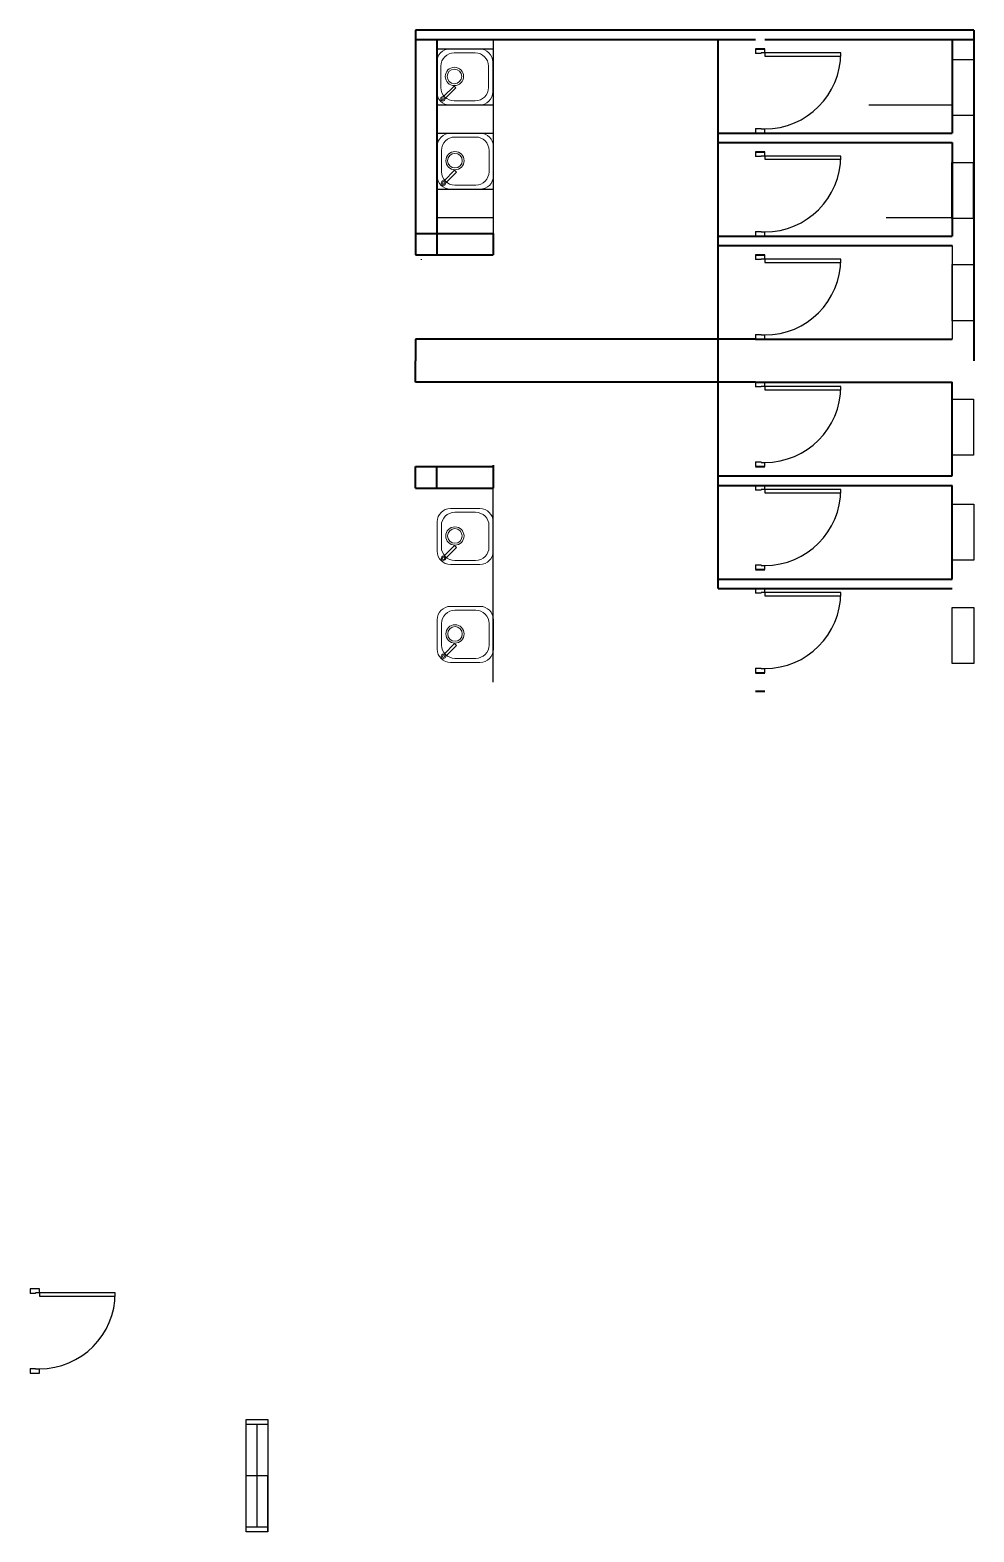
# Model space of a CAD drawing. Header units: metres. Extents: x -353 to 1688, y -477 to 135.
# Drawn here: x 277.97 to 288.04, y 118.23 to 134.27 of the extents above; entities that cross this region are included whole.
import ezdxf

# ---------------------------------------------------------------- set-up
doc = ezdxf.new("R2010")
doc.units = ezdxf.units.M
doc.header["$MEASUREMENT"] = 0
doc.layers.add('door space', color=1, linetype='Continuous')
doc.layers.add('WINDOW', color=10, linetype='Continuous')
doc.layers.add('WALL', color=2, linetype='Continuous', lineweight=40)

# ---------------------------------------------------------------- blocks, each defined once
blk = doc.blocks.new('A$C027E3DAA')
at = {"lineweight": 5}
for p, q in [((48, 356), (128, 276)), ((142, 290), (63, 369)), ((320, 420), (100, 420)), ((291, 388), (131, 388)), ((0, 100), (0, 320)), ((31, 132), (31, 288)), ((128, 276), (142, 290)), ((391, 132), (391, 288)), ((420, 100), (420, 320)), ((291, 32), (131, 32)), ((320, 0), (100, 0))]:
    blk.add_line(p, q, dxfattribs=at)
for centre, radius in [((47, 373), 16.5), ((47, 373), 8.24), ((214, 287), 68.5), ((214, 287), 54.8)]:
    blk.add_circle(centre, radius, dxfattribs=at)
for centre, start, end in [((100, 320), 90, 180), ((131, 288), 90, 180), ((291, 288), 0, 90), ((320, 320), 0, 90), ((131, 132), 180, 270), ((291, 132), 270, 0), ((100, 100), 180, 270), ((320, 100), 270, 0)]:
    blk.add_arc(centre, 100, start, end, dxfattribs=at)

msp = doc.modelspace()

# ---------------------------------------------------------------- linework, layer by layer
for p, q in [((285.80895, 134.26617), (287.80895, 134.26617)), ((282.30895, 134.06617), (282.90895, 134.06617)), ((282.90895, 134.16617), (282.90895, 132.09617)), ((282.30895, 133.46617), (282.90895, 133.46617)), ((286.91725, 133.46617), (287.80895, 133.46617)), ((282.30895, 133.16617), (282.90895, 133.16617)), ((285.80895, 133.16617), (287.80895, 133.16617)), ((282.30895, 132.56617), (282.90895, 132.56617)), ((282.30895, 132.26617), (282.90895, 132.26617)), ((287.10242, 132.26617), (287.80895, 132.26617)), ((287.80895, 131.96617), (287.80895, 130.96617)), ((282.90895, 127.30617), (282.90895, 129.37617))]:
    msp.add_line(p, q)
at = {"layer": 'door space'}
for p, q in [((285.70738, 134.26617), (285.70738, 134.26367)), ((285.70738, 134.26367), (285.70895, 134.26367)), ((285.80738, 134.26367), (285.80738, 134.26617)), ((285.70895, 134.06617), (285.70895, 134.01617)), ((285.80895, 134.06617), (285.70895, 134.06617)), ((285.80895, 134.02117), (285.80895, 134.06617)), ((285.76895, 134.01617), (285.70895, 134.01617)), ((285.80895, 134.02117), (285.76895, 134.02117)), ((285.76895, 134.01617), (285.76895, 134.02117)), ((286.61895, 134.02117), (285.80895, 134.02117)), ((285.80895, 134.02117), (285.80895, 133.98617)), ((285.80895, 133.98617), (286.61895, 133.98617)), ((285.70895, 133.21617), (285.70895, 133.16617)), ((285.70895, 133.21617), (285.76895, 133.21617)), ((285.70895, 133.16617), (285.80895, 133.16617)), ((285.76895, 133.21117), (285.76895, 133.21617)), ((285.76895, 133.21117), (285.80895, 133.21117)), ((285.80895, 133.16617), (285.80895, 133.21117)), ((285.70895, 132.96617), (285.70895, 132.91617)), ((285.80895, 132.96617), (285.70895, 132.96617)), ((285.76895, 132.91617), (285.70895, 132.91617)), ((285.80895, 132.92117), (285.76895, 132.92117)), ((285.76895, 132.91617), (285.76895, 132.92117)), ((285.80895, 132.92117), (285.80895, 132.96617)), ((286.61895, 132.92117), (285.80895, 132.92117)), ((285.80895, 132.92117), (285.80895, 132.88617)), ((285.80895, 132.88617), (286.61895, 132.88617)), ((285.70895, 132.11617), (285.70895, 132.06617)), ((285.70895, 132.11617), (285.76895, 132.11617)), ((285.76895, 132.11117), (285.76895, 132.11617)), ((285.76895, 132.11117), (285.80895, 132.11117)), ((285.80895, 132.06617), (285.80895, 132.11117)), ((285.70895, 132.06617), (285.80895, 132.06617)), ((282.13849, 131.81917), (282.13854, 131.81417)), ((285.70895, 131.86617), (285.70895, 131.81617)), ((285.80895, 131.86617), (285.70895, 131.86617)), ((285.76895, 131.81617), (285.70895, 131.81617)), ((285.80895, 131.82117), (285.76895, 131.82117)), ((285.76895, 131.81617), (285.76895, 131.82117)), ((285.80895, 131.82117), (285.80895, 131.86617)), ((286.61895, 131.82117), (285.80895, 131.82117)), ((285.80895, 131.82117), (285.80895, 131.78617)), ((285.80895, 131.78617), (286.61895, 131.78617)), ((285.70895, 131.01617), (285.70895, 130.96617)), ((285.70895, 131.01617), (285.76895, 131.01617)), ((285.76895, 131.01117), (285.76895, 131.01617)), ((285.76895, 131.01117), (285.80895, 131.01117)), ((285.80895, 130.96617), (285.80895, 131.01117)), ((285.70895, 130.96617), (285.80895, 130.96617)), ((285.70895, 130.50617), (285.70895, 130.45617)), ((285.80895, 130.50617), (285.70895, 130.50617)), ((285.80895, 130.46117), (285.80895, 130.50617)), ((285.76895, 130.45617), (285.70895, 130.45617)), ((285.80895, 130.46117), (285.76895, 130.46117)), ((285.76895, 130.45617), (285.76895, 130.46117)), ((286.61895, 130.46117), (285.80895, 130.46117)), ((285.80895, 130.46117), (285.80895, 130.42617)), ((285.80895, 130.42617), (286.61895, 130.42617)), ((285.70895, 129.65617), (285.70895, 129.60617)), ((285.70895, 129.65617), (285.76895, 129.65617)), ((285.70895, 129.60617), (285.80895, 129.60617)), ((285.76895, 129.65117), (285.76895, 129.65617)), ((285.76895, 129.65117), (285.80895, 129.65117)), ((285.80895, 129.60617), (285.80895, 129.65117)), ((285.70895, 129.40617), (285.70895, 129.35617)), ((285.80895, 129.40617), (285.70895, 129.40617)), ((285.80895, 129.36117), (285.80895, 129.40617)), ((285.76895, 129.35617), (285.70895, 129.35617)), ((285.80895, 129.36117), (285.76895, 129.36117)), ((285.76895, 129.35617), (285.76895, 129.36117)), ((286.61895, 129.36117), (285.80895, 129.36117)), ((285.80895, 129.36117), (285.80895, 129.32617)), ((285.80895, 129.32617), (286.61895, 129.32617)), ((285.70895, 128.55617), (285.70895, 128.50617)), ((285.70895, 128.55617), (285.76895, 128.55617)), ((285.70895, 128.50617), (285.80895, 128.50617)), ((285.76895, 128.55117), (285.76895, 128.55617)), ((285.76895, 128.55117), (285.80895, 128.55117)), ((285.80895, 128.50617), (285.80895, 128.55117)), ((285.70895, 128.30617), (285.70895, 128.25617)), ((285.80895, 128.30617), (285.70895, 128.30617)), ((285.76895, 128.25617), (285.70895, 128.25617)), ((285.80895, 128.26117), (285.76895, 128.26117)), ((285.76895, 128.25617), (285.76895, 128.26117)), ((285.80895, 128.26117), (285.80895, 128.30617)), ((286.61895, 128.26117), (285.80895, 128.26117)), ((285.80895, 128.26117), (285.80895, 128.22617)), ((285.80895, 128.22617), (286.61895, 128.22617)), ((285.70895, 127.45617), (285.70895, 127.40617)), ((285.70895, 127.45617), (285.76895, 127.45617)), ((285.76895, 127.45117), (285.76895, 127.45617)), ((285.76895, 127.45117), (285.80895, 127.45117)), ((285.80895, 127.40617), (285.80895, 127.45117)), ((285.70895, 127.40617), (285.80895, 127.40617)), ((277.96514, 120.83096), (277.96514, 120.78096)), ((278.06514, 120.83096), (277.96514, 120.83096)), ((278.02514, 120.78096), (277.96514, 120.78096)), ((278.06514, 120.78596), (278.02514, 120.78596)), ((278.02514, 120.78096), (278.02514, 120.78596)), ((278.06514, 120.78596), (278.06514, 120.83096)), ((278.87514, 120.78596), (278.06514, 120.78596)), ((278.06514, 120.78596), (278.06514, 120.75096)), ((278.06514, 120.75096), (278.87514, 120.75096)), ((277.96514, 119.98096), (277.96514, 119.93096)), ((277.96514, 119.98096), (278.02514, 119.98096)), ((277.96514, 119.93096), (278.06514, 119.93096)), ((278.02514, 119.97596), (278.02514, 119.98096)), ((278.02514, 119.97596), (278.06514, 119.97596)), ((278.06514, 119.93096), (278.06514, 119.97596))]:
    msp.add_line(p, q, dxfattribs=at)
for centre in [(285.80895, 134.02117), (285.80895, 132.92117), (285.80895, 131.82117), (285.80895, 130.46117), (285.80895, 129.36117), (285.80895, 128.26117), (278.06514, 120.78596)]:
    msp.add_ellipse(centre, major_axis=(0.57276, 0.57276), ratio=1, start_param=3.92699082, end_param=5.49778714, dxfattribs=at)
at = {"layer": 'WALL'}
for p, q in [((288.03895, 134.26617), (282.07895, 134.26617)), ((282.07895, 134.26617), (282.07895, 131.86617)), ((285.70895, 134.26367), (285.70895, 134.26617)), ((288.03895, 134.26617), (288.03895, 130.73617)), ((282.07895, 134.16617), (285.70895, 134.16617)), ((282.30895, 134.16617), (282.30895, 131.86617)), ((285.30895, 128.30617), (285.30895, 134.16617)), ((285.70895, 134.06617), (285.80895, 134.06617)), ((285.80895, 134.16617), (288.03895, 134.16617)), ((287.80895, 134.16617), (287.80895, 133.16617)), ((285.30895, 133.16617), (287.80895, 133.16617)), ((285.30895, 133.06617), (287.80895, 133.06617)), ((287.80895, 133.06617), (287.80895, 132.06617)), ((285.70895, 132.96617), (285.80895, 132.96617)), ((282.07895, 132.09617), (282.30895, 132.09617)), ((282.30895, 132.09617), (282.90895, 132.09617)), ((282.90895, 132.09617), (282.90895, 131.86617)), ((285.30895, 132.06617), (287.80895, 132.06617)), ((285.30895, 131.96617), (287.80895, 131.96617)), ((282.07895, 131.86617), (282.30895, 131.86617)), ((282.30895, 131.86617), (282.90895, 131.86617)), ((285.70895, 131.86617), (285.80895, 131.86617)), ((282.07895, 130.96617), (282.07895, 130.73617)), ((282.30895, 130.96617), (282.07895, 130.96617)), ((285.70895, 130.96617), (282.30895, 130.96617)), ((285.70895, 130.96617), (287.80895, 130.96617)), ((282.07895, 130.50617), (282.07895, 130.73617)), ((282.30895, 130.50617), (282.07895, 130.50617)), ((285.70895, 130.50617), (282.30895, 130.50617)), ((285.70895, 130.50617), (287.80895, 130.50617)), ((287.80895, 129.50617), (287.80895, 130.50617)), ((282.07895, 129.60617), (282.30895, 129.60617)), ((282.07895, 129.37617), (282.07895, 129.60617)), ((282.30895, 129.37617), (282.30895, 129.60617)), ((282.30895, 129.60617), (282.90895, 129.60617)), ((282.90895, 129.62106), (282.90895, 129.37617)), ((285.70895, 129.60617), (285.80895, 129.60617)), ((282.07895, 129.37617), (282.30895, 129.37617)), ((282.30895, 129.37617), (282.90895, 129.37617)), ((285.30895, 129.50617), (287.80895, 129.50617)), ((285.30895, 129.40617), (287.80895, 129.40617)), ((287.80895, 128.40617), (287.80895, 129.40617)), ((285.70895, 128.50617), (285.80895, 128.50617)), ((285.30895, 128.40617), (287.80895, 128.40617)), ((285.30895, 128.30617), (287.80895, 128.30617)), ((285.70895, 127.40617), (285.80895, 127.40617)), ((285.70895, 127.20617), (285.70895, 127.2069)), ((285.80895, 127.20617), (285.70895, 127.20617))]:
    msp.add_line(p, q, dxfattribs=at)
at = {"layer": 'WINDOW'}
for p, q in [((287.81081, 133.35266), (287.81081, 133.95266)), ((287.81081, 133.95266), (288.04081, 133.95266)), ((288.04081, 133.95266), (288.04081, 133.35266)), ((288.04081, 133.35266), (287.81081, 133.35266)), ((287.80409, 132.25341), (287.80409, 132.85341)), ((287.80409, 132.85341), (288.03409, 132.85341)), ((288.03409, 132.85341), (288.03409, 132.25341)), ((288.03409, 132.25341), (287.80409, 132.25341)), ((287.8092, 131.16307), (287.8092, 131.76307)), ((287.8092, 131.76307), (288.0392, 131.76307)), ((288.0392, 131.76307), (288.0392, 131.16307)), ((288.0392, 131.16307), (287.8092, 131.16307)), ((287.80649, 129.72658), (287.80649, 130.32658)), ((287.80649, 130.32658), (288.03649, 130.32658)), ((288.03649, 130.32658), (288.03649, 129.72658)), ((288.03649, 129.72658), (287.80649, 129.72658)), ((287.80895, 128.60617), (287.80895, 129.20617)), ((287.80895, 129.20617), (288.03895, 129.20617)), ((288.03895, 129.20617), (288.03895, 128.60617)), ((288.03895, 128.60617), (287.80895, 128.60617)), ((287.80991, 127.50317), (287.80991, 128.10317)), ((287.80991, 128.10317), (288.03991, 128.10317)), ((288.03991, 128.10317), (288.03991, 127.50317)), ((288.03991, 127.50317), (287.80991, 127.50317)), ((280.27287, 118.23461), (280.27287, 119.43461)), ((280.27287, 119.43461), (280.50287, 119.43461)), ((280.27287, 119.38461), (280.50287, 119.38461)), ((280.38787, 118.28461), (280.38787, 119.38461)), ((280.50287, 119.43461), (280.50287, 118.23461)), ((280.50287, 118.83461), (280.27287, 118.83461)), ((280.50287, 118.23461), (280.50287, 118.83461)), ((280.50287, 118.28461), (280.27287, 118.28461)), ((280.50287, 118.23461), (280.27287, 118.23461))]:
    msp.add_line(p, q, dxfattribs=at)

# ---------------------------------------------------------------- block references
at = {"xscale": 0.001426284879213249, "yscale": 0.001426284879213249, "zscale": 0.001426284879213249, "rotation": 90}
for p in [(282.90466, 133.46532), (282.91037, 132.56657), (282.91073, 127.5151)]:
    msp.add_blockref('A$C027E3DAA', p, dxfattribs=at)
at = {"layer": 'Defpoints', "xscale": 0.001426284879213249, "yscale": 0.001426284879213249, "zscale": 0.001426284879213249, "rotation": 90}
msp.add_blockref('A$C027E3DAA', (282.90945, 128.56063), dxfattribs=at)

doc.saveas('drawing.dxf')
